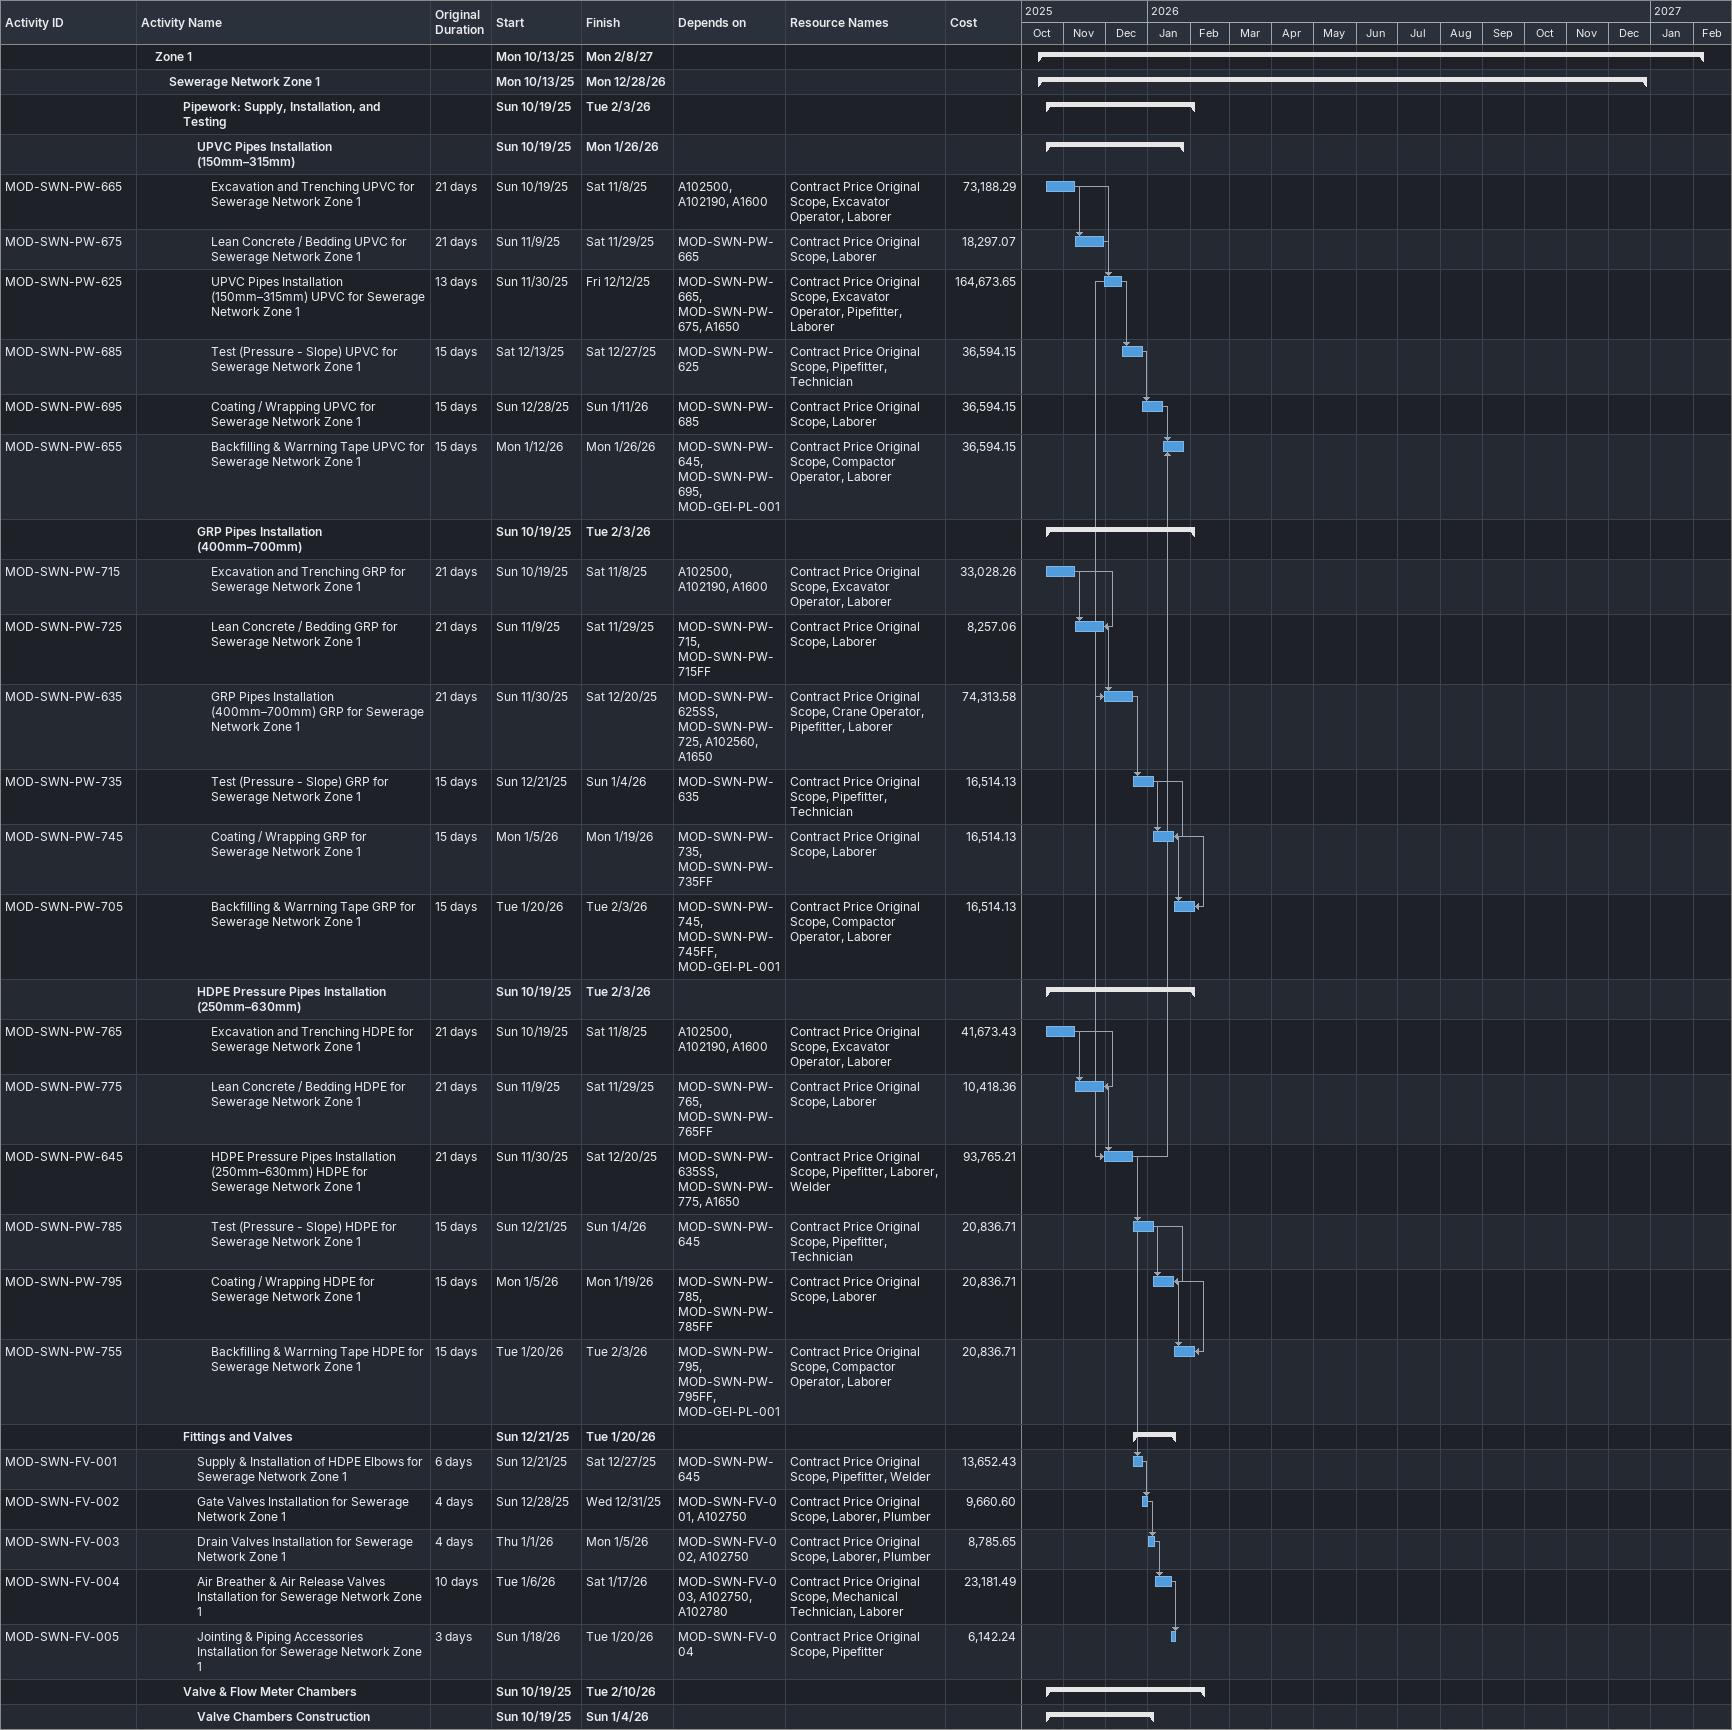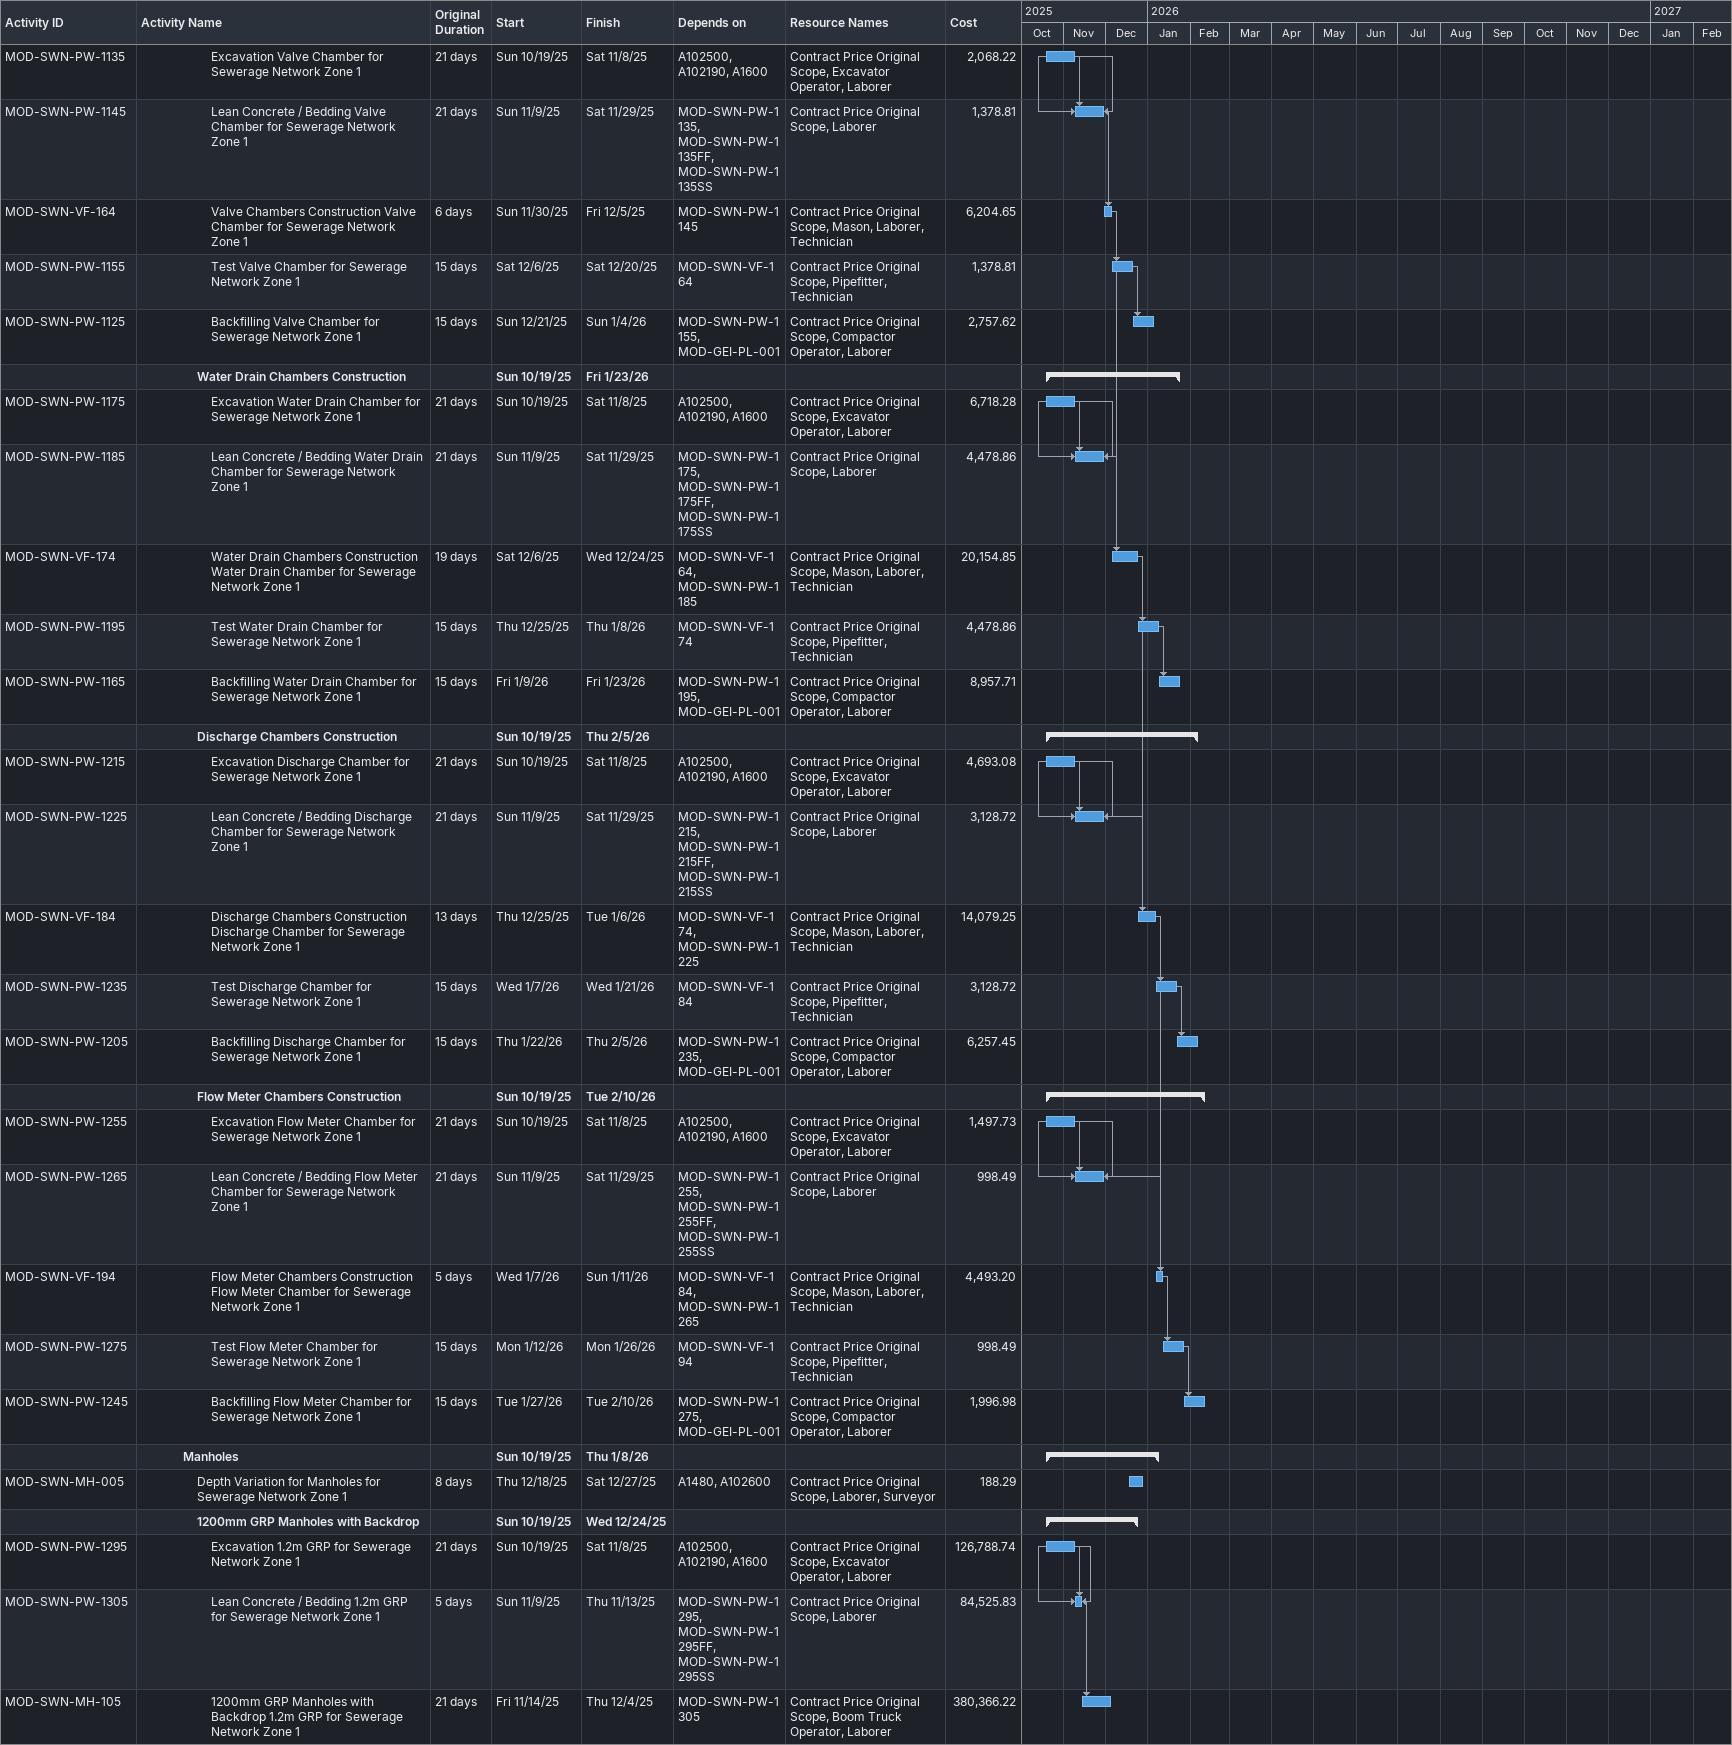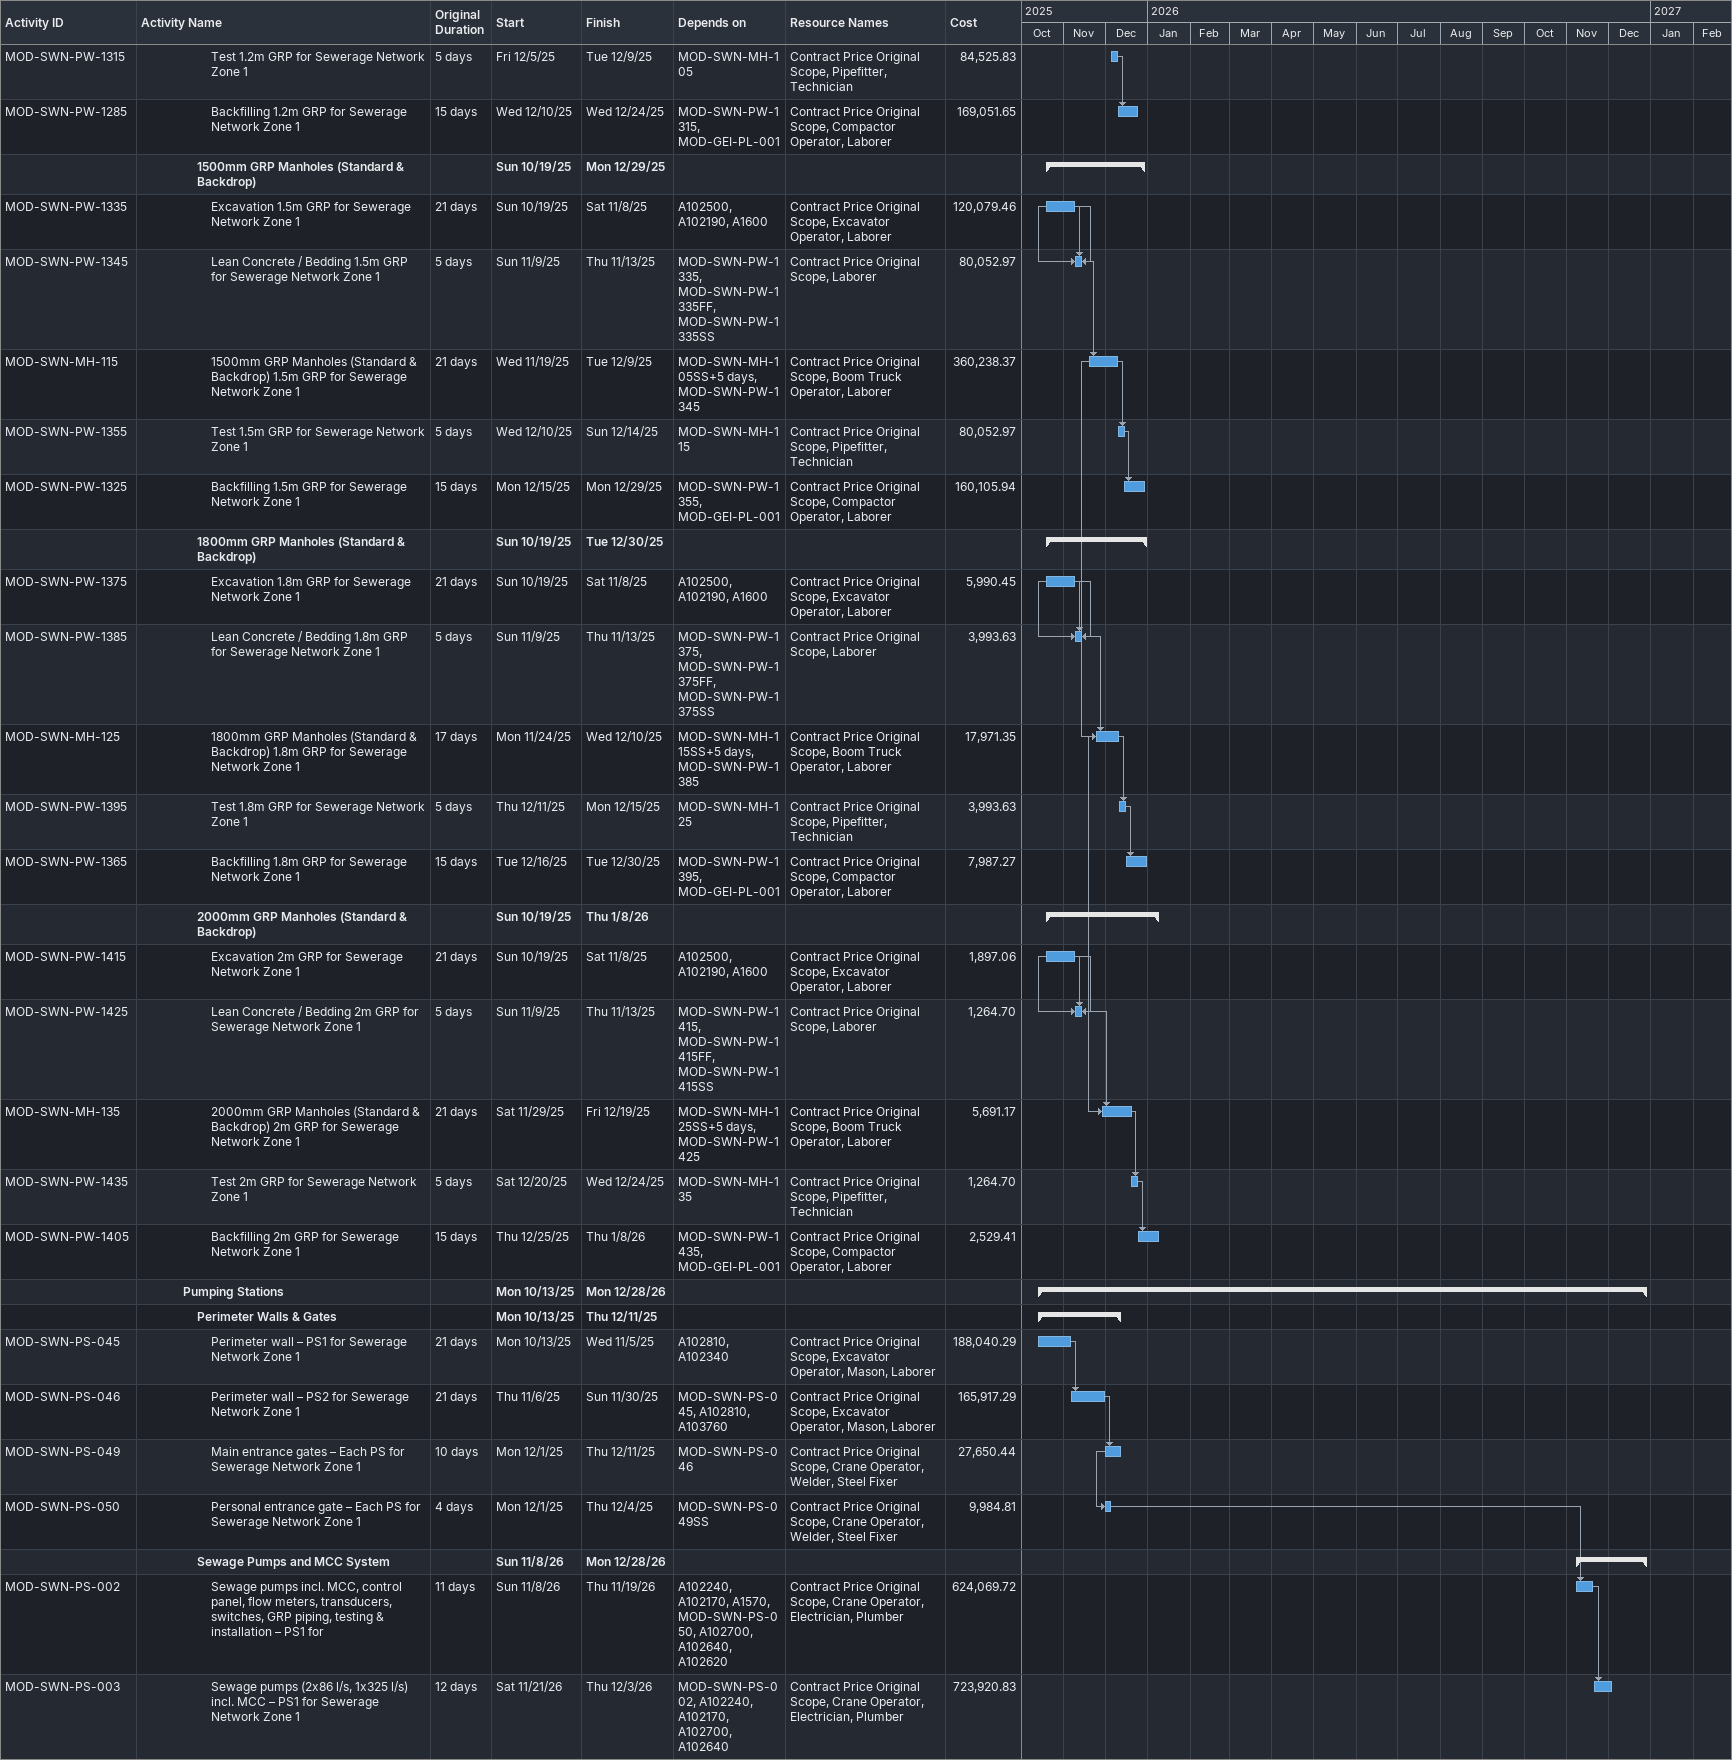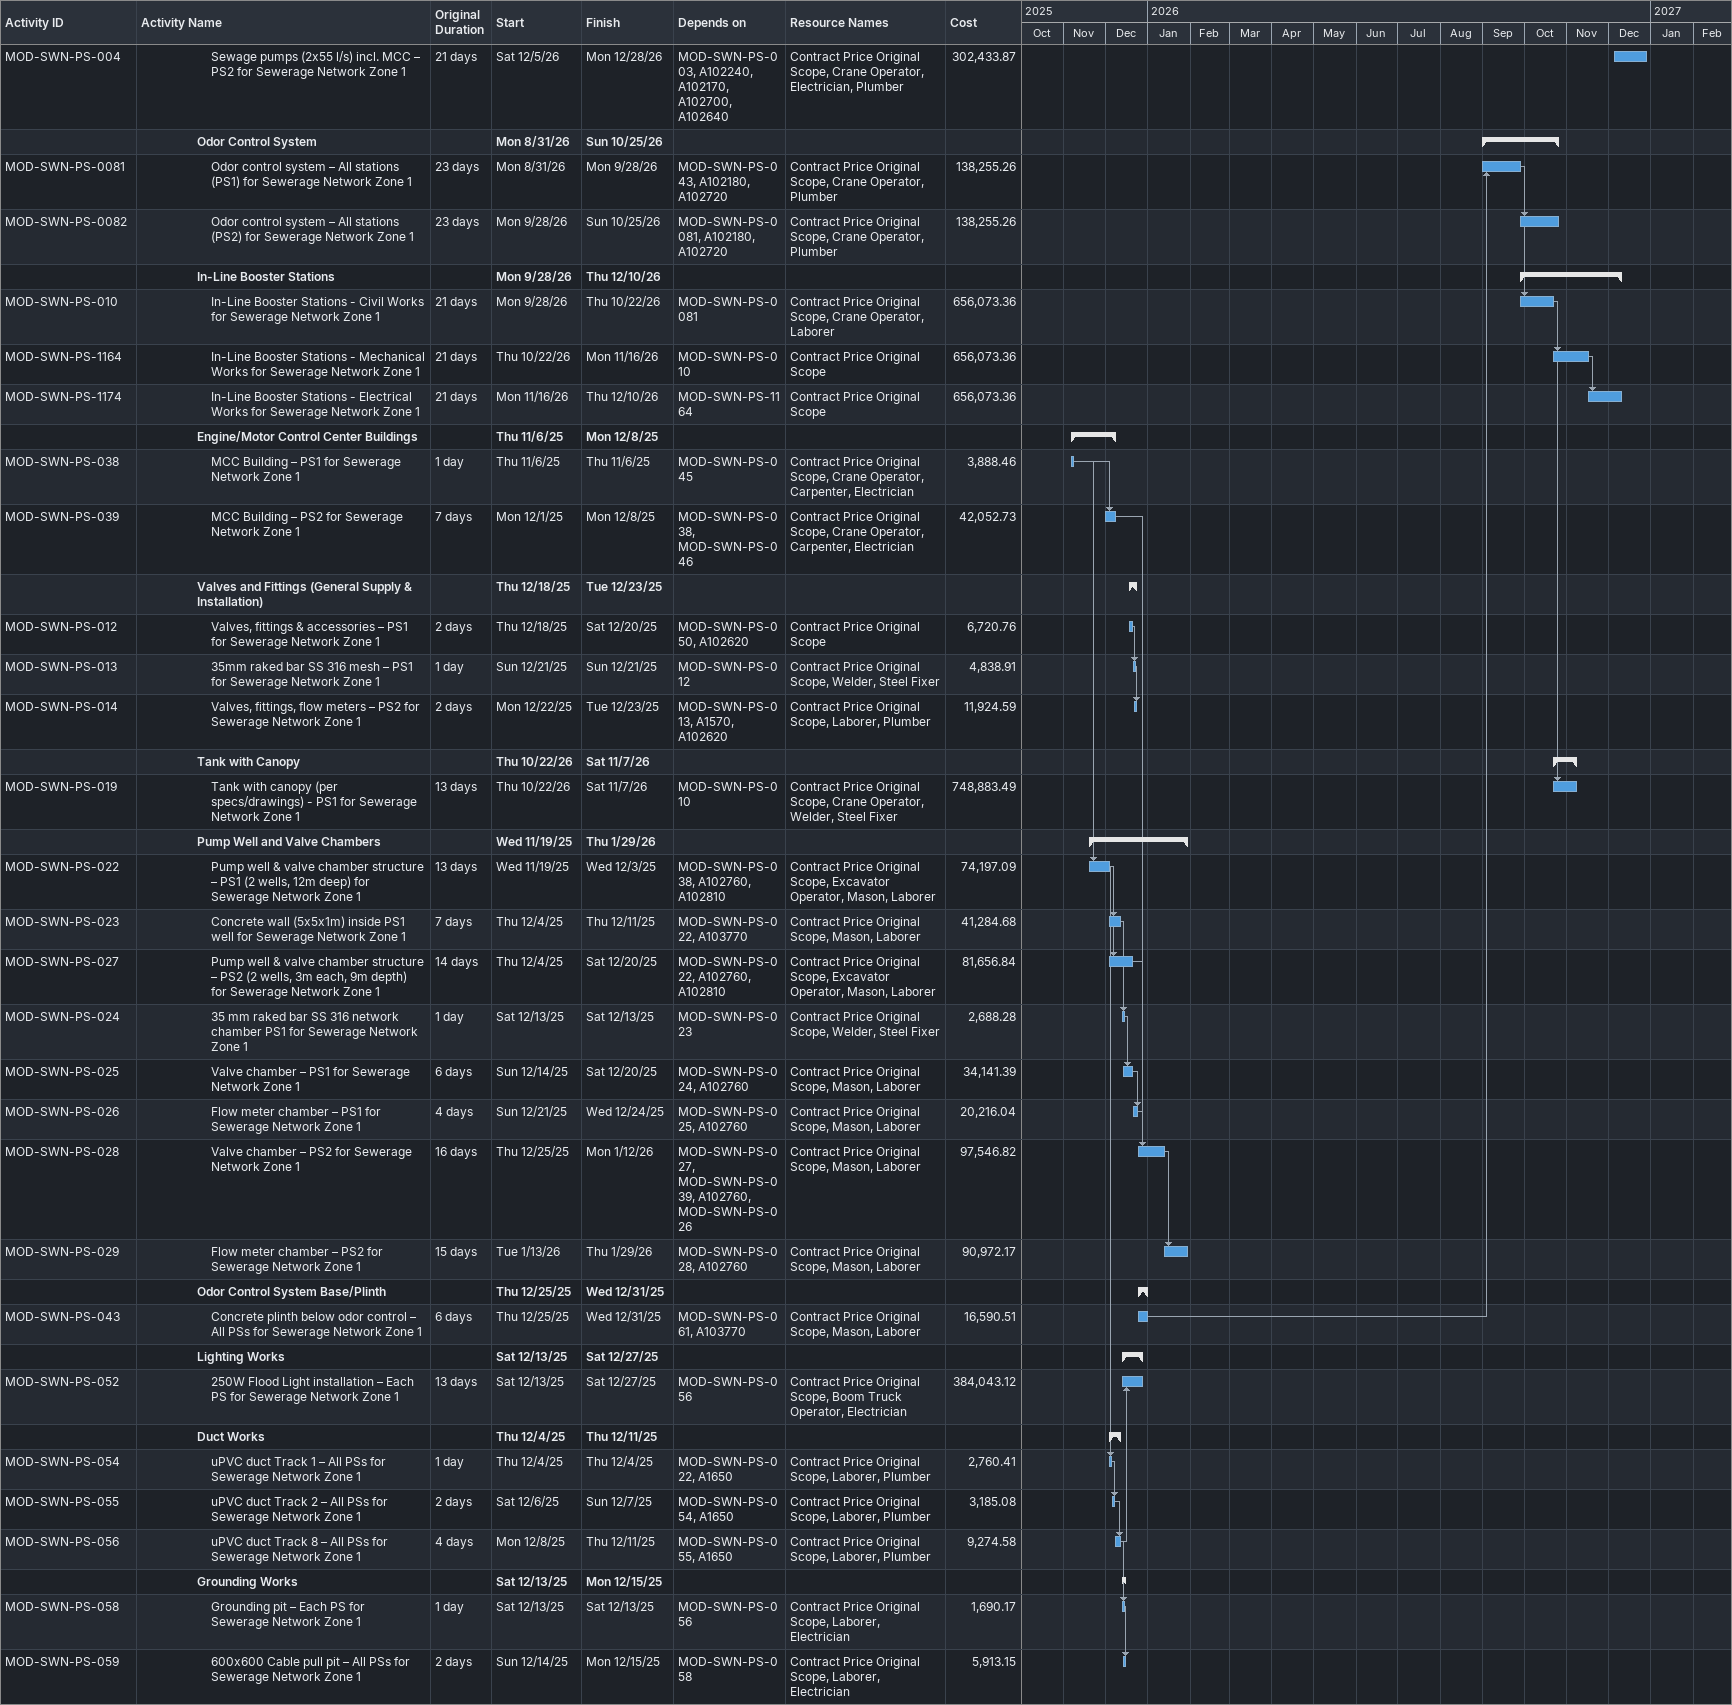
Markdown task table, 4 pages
| ID | Level | Task | Original duration | Start | Finish | Predecessors | Resources | Cost |
|---|---|---|---|---|---|---|---|---|
|  | 2 | **Zone 1** |  | 2025-10-13 | 2027-02-08 |  |  |  |
|  | 3 | **Sewerage Network Zone 1** |  | 2025-10-13 | 2026-12-28 |  |  |  |
|  | 4 | **Pipework: Supply, Installation, and Testing** |  | 2025-10-19 | 2026-02-03 |  |  |  |
|  | 5 | **UPVC Pipes Installation (150mm–315mm)** |  | 2025-10-19 | 2026-01-26 |  |  |  |
| MOD-SWN-PW-665 | 6 | Excavation and Trenching UPVC for Sewerage Network Zone 1 | 21d | 2025-10-19 | 2025-11-08 | A102500, A102190, A1600 | Contract Price Original Scope, Excavator Operator, Laborer | 73188.29 |
| MOD-SWN-PW-675 | 6 | Lean Concrete / Bedding UPVC for Sewerage Network Zone 1 | 21d | 2025-11-09 | 2025-11-29 | MOD-SWN-PW-665 | Contract Price Original Scope, Laborer | 18297.07 |
| MOD-SWN-PW-625 | 6 | UPVC Pipes Installation (150mm–315mm) UPVC for Sewerage Network Zone 1 | 13d | 2025-11-30 | 2025-12-12 | MOD-SWN-PW-665, MOD-SWN-PW-675, A1650 | Contract Price Original Scope, Excavator Operator, Pipefitter, Laborer | 164673.65 |
| MOD-SWN-PW-685 | 6 | Test (Pressure - Slope) UPVC for Sewerage Network Zone 1 | 15d | 2025-12-13 | 2025-12-27 | MOD-SWN-PW-625 | Contract Price Original Scope, Pipefitter, Technician | 36594.15 |
| MOD-SWN-PW-695 | 6 | Coating / Wrapping UPVC for Sewerage Network Zone 1 | 15d | 2025-12-28 | 2026-01-11 | MOD-SWN-PW-685 | Contract Price Original Scope, Laborer | 36594.15 |
| MOD-SWN-PW-655 | 6 | Backfilling & Warrning Tape UPVC for Sewerage Network Zone 1 | 15d | 2026-01-12 | 2026-01-26 | MOD-SWN-PW-645, MOD-SWN-PW-695, MOD-GEI-PL-001 | Contract Price Original Scope, Compactor Operator, Laborer | 36594.15 |
|  | 5 | **GRP Pipes Installation (400mm–700mm)** |  | 2025-10-19 | 2026-02-03 |  |  |  |
| MOD-SWN-PW-715 | 6 | Excavation and Trenching GRP for Sewerage Network Zone 1 | 21d | 2025-10-19 | 2025-11-08 | A102500, A102190, A1600 | Contract Price Original Scope, Excavator Operator, Laborer | 33028.26 |
| MOD-SWN-PW-725 | 6 | Lean Concrete / Bedding GRP for Sewerage Network Zone 1 | 21d | 2025-11-09 | 2025-11-29 | MOD-SWN-PW-715, MOD-SWN-PW-715FF | Contract Price Original Scope, Laborer | 8257.06 |
| MOD-SWN-PW-635 | 6 | GRP Pipes Installation (400mm–700mm) GRP for Sewerage Network Zone 1 | 21d | 2025-11-30 | 2025-12-20 | MOD-SWN-PW-625SS, MOD-SWN-PW-725, A102560, A1650 | Contract Price Original Scope, Crane Operator, Pipefitter, Laborer | 74313.58 |
| MOD-SWN-PW-735 | 6 | Test (Pressure - Slope) GRP for Sewerage Network Zone 1 | 15d | 2025-12-21 | 2026-01-04 | MOD-SWN-PW-635 | Contract Price Original Scope, Pipefitter, Technician | 16514.13 |
| MOD-SWN-PW-745 | 6 | Coating / Wrapping GRP for Sewerage Network Zone 1 | 15d | 2026-01-05 | 2026-01-19 | MOD-SWN-PW-735, MOD-SWN-PW-735FF | Contract Price Original Scope, Laborer | 16514.13 |
| MOD-SWN-PW-705 | 6 | Backfilling & Warrning Tape GRP for Sewerage Network Zone 1 | 15d | 2026-01-20 | 2026-02-03 | MOD-SWN-PW-745, MOD-SWN-PW-745FF, MOD-GEI-PL-001 | Contract Price Original Scope, Compactor Operator, Laborer | 16514.13 |
|  | 5 | **HDPE Pressure Pipes Installation (250mm–630mm)** |  | 2025-10-19 | 2026-02-03 |  |  |  |
| MOD-SWN-PW-765 | 6 | Excavation and Trenching HDPE for Sewerage Network Zone 1 | 21d | 2025-10-19 | 2025-11-08 | A102500, A102190, A1600 | Contract Price Original Scope, Excavator Operator, Laborer | 41673.43 |
| MOD-SWN-PW-775 | 6 | Lean Concrete / Bedding HDPE for Sewerage Network Zone 1 | 21d | 2025-11-09 | 2025-11-29 | MOD-SWN-PW-765, MOD-SWN-PW-765FF | Contract Price Original Scope, Laborer | 10418.36 |
| MOD-SWN-PW-645 | 6 | HDPE Pressure Pipes Installation (250mm–630mm) HDPE for Sewerage Network Zone 1 | 21d | 2025-11-30 | 2025-12-20 | MOD-SWN-PW-635SS, MOD-SWN-PW-775, A1650 | Contract Price Original Scope, Pipefitter, Laborer, Welder | 93765.21 |
| MOD-SWN-PW-785 | 6 | Test (Pressure - Slope) HDPE for Sewerage Network Zone 1 | 15d | 2025-12-21 | 2026-01-04 | MOD-SWN-PW-645 | Contract Price Original Scope, Pipefitter, Technician | 20836.71 |
| MOD-SWN-PW-795 | 6 | Coating / Wrapping HDPE for Sewerage Network Zone 1 | 15d | 2026-01-05 | 2026-01-19 | MOD-SWN-PW-785, MOD-SWN-PW-785FF | Contract Price Original Scope, Laborer | 20836.71 |
| MOD-SWN-PW-755 | 6 | Backfilling & Warrning Tape HDPE for Sewerage Network Zone 1 | 15d | 2026-01-20 | 2026-02-03 | MOD-SWN-PW-795, MOD-SWN-PW-795FF, MOD-GEI-PL-001 | Contract Price Original Scope, Compactor Operator, Laborer | 20836.71 |
|  | 4 | **Fittings and Valves** |  | 2025-12-21 | 2026-01-20 |  |  |  |
| MOD-SWN-FV-001 | 5 | Supply & Installation of HDPE Elbows for Sewerage Network Zone 1 | 6d | 2025-12-21 | 2025-12-27 | MOD-SWN-PW-645 | Contract Price Original Scope, Pipefitter, Welder | 13652.43 |
| MOD-SWN-FV-002 | 5 | Gate Valves Installation for Sewerage Network Zone 1 | 4d | 2025-12-28 | 2025-12-31 | MOD-SWN-FV-001, A102750 | Contract Price Original Scope, Laborer, Plumber | 9660.60 |
| MOD-SWN-FV-003 | 5 | Drain Valves Installation for Sewerage Network Zone 1 | 4d | 2026-01-01 | 2026-01-05 | MOD-SWN-FV-002, A102750 | Contract Price Original Scope, Laborer, Plumber | 8785.65 |
| MOD-SWN-FV-004 | 5 | Air Breather & Air Release Valves Installation for Sewerage Network Zone 1 | 10d | 2026-01-06 | 2026-01-17 | MOD-SWN-FV-003, A102750, A102780 | Contract Price Original Scope, Mechanical Technician, Laborer | 23181.49 |
| MOD-SWN-FV-005 | 5 | Jointing & Piping Accessories Installation for Sewerage Network Zone 1 | 3d | 2026-01-18 | 2026-01-20 | MOD-SWN-FV-004 | Contract Price Original Scope, Pipefitter | 6142.24 |
|  | 4 | **Valve & Flow Meter Chambers** |  | 2025-10-19 | 2026-02-10 |  |  |  |
|  | 5 | **Valve Chambers Construction** |  | 2025-10-19 | 2026-01-04 |  |  |  |
| MOD-SWN-PW-1135 | 6 | Excavation Valve Chamber for Sewerage Network Zone 1 | 21d | 2025-10-19 | 2025-11-08 | A102500, A102190, A1600 | Contract Price Original Scope, Excavator Operator, Laborer | 2068.22 |
| MOD-SWN-PW-1145 | 6 | Lean Concrete / Bedding Valve Chamber for Sewerage Network Zone 1 | 21d | 2025-11-09 | 2025-11-29 | MOD-SWN-PW-1135, MOD-SWN-PW-1135FF, MOD-SWN-PW-1135SS | Contract Price Original Scope, Laborer | 1378.81 |
| MOD-SWN-VF-164 | 6 | Valve Chambers Construction Valve Chamber for Sewerage Network Zone 1 | 6d | 2025-11-30 | 2025-12-05 | MOD-SWN-PW-1145 | Contract Price Original Scope, Mason, Laborer, Technician | 6204.65 |
| MOD-SWN-PW-1155 | 6 | Test Valve Chamber for Sewerage Network Zone 1 | 15d | 2025-12-06 | 2025-12-20 | MOD-SWN-VF-164 | Contract Price Original Scope, Pipefitter, Technician | 1378.81 |
| MOD-SWN-PW-1125 | 6 | Backfilling Valve Chamber for Sewerage Network Zone 1 | 15d | 2025-12-21 | 2026-01-04 | MOD-SWN-PW-1155, MOD-GEI-PL-001 | Contract Price Original Scope, Compactor Operator, Laborer | 2757.62 |
|  | 5 | **Water Drain Chambers Construction** |  | 2025-10-19 | 2026-01-23 |  |  |  |
| MOD-SWN-PW-1175 | 6 | Excavation Water Drain Chamber for Sewerage Network Zone 1 | 21d | 2025-10-19 | 2025-11-08 | A102500, A102190, A1600 | Contract Price Original Scope, Excavator Operator, Laborer | 6718.28 |
| MOD-SWN-PW-1185 | 6 | Lean Concrete / Bedding Water Drain Chamber for Sewerage Network Zone 1 | 21d | 2025-11-09 | 2025-11-29 | MOD-SWN-PW-1175, MOD-SWN-PW-1175FF, MOD-SWN-PW-1175SS | Contract Price Original Scope, Laborer | 4478.86 |
| MOD-SWN-VF-174 | 6 | Water Drain Chambers Construction Water Drain Chamber for Sewerage Network Zone 1 | 19d | 2025-12-06 | 2025-12-24 | MOD-SWN-VF-164, MOD-SWN-PW-1185 | Contract Price Original Scope, Mason, Laborer, Technician | 20154.85 |
| MOD-SWN-PW-1195 | 6 | Test Water Drain Chamber for Sewerage Network Zone 1 | 15d | 2025-12-25 | 2026-01-08 | MOD-SWN-VF-174 | Contract Price Original Scope, Pipefitter, Technician | 4478.86 |
| MOD-SWN-PW-1165 | 6 | Backfilling Water Drain Chamber for Sewerage Network Zone 1 | 15d | 2026-01-09 | 2026-01-23 | MOD-SWN-PW-1195, MOD-GEI-PL-001 | Contract Price Original Scope, Compactor Operator, Laborer | 8957.71 |
|  | 5 | **Discharge Chambers Construction** |  | 2025-10-19 | 2026-02-05 |  |  |  |
| MOD-SWN-PW-1215 | 6 | Excavation Discharge Chamber for Sewerage Network Zone 1 | 21d | 2025-10-19 | 2025-11-08 | A102500, A102190, A1600 | Contract Price Original Scope, Excavator Operator, Laborer | 4693.08 |
| MOD-SWN-PW-1225 | 6 | Lean Concrete / Bedding Discharge Chamber for Sewerage Network Zone 1 | 21d | 2025-11-09 | 2025-11-29 | MOD-SWN-PW-1215, MOD-SWN-PW-1215FF, MOD-SWN-PW-1215SS | Contract Price Original Scope, Laborer | 3128.72 |
| MOD-SWN-VF-184 | 6 | Discharge Chambers Construction Discharge Chamber for Sewerage Network Zone 1 | 13d | 2025-12-25 | 2026-01-06 | MOD-SWN-VF-174, MOD-SWN-PW-1225 | Contract Price Original Scope, Mason, Laborer, Technician | 14079.25 |
| MOD-SWN-PW-1235 | 6 | Test Discharge Chamber for Sewerage Network Zone 1 | 15d | 2026-01-07 | 2026-01-21 | MOD-SWN-VF-184 | Contract Price Original Scope, Pipefitter, Technician | 3128.72 |
| MOD-SWN-PW-1205 | 6 | Backfilling Discharge Chamber for Sewerage Network Zone 1 | 15d | 2026-01-22 | 2026-02-05 | MOD-SWN-PW-1235, MOD-GEI-PL-001 | Contract Price Original Scope, Compactor Operator, Laborer | 6257.45 |
|  | 5 | **Flow Meter Chambers Construction** |  | 2025-10-19 | 2026-02-10 |  |  |  |
| MOD-SWN-PW-1255 | 6 | Excavation Flow Meter Chamber for Sewerage Network Zone 1 | 21d | 2025-10-19 | 2025-11-08 | A102500, A102190, A1600 | Contract Price Original Scope, Excavator Operator, Laborer | 1497.73 |
| MOD-SWN-PW-1265 | 6 | Lean Concrete / Bedding Flow Meter Chamber for Sewerage Network Zone 1 | 21d | 2025-11-09 | 2025-11-29 | MOD-SWN-PW-1255, MOD-SWN-PW-1255FF, MOD-SWN-PW-1255SS | Contract Price Original Scope, Laborer | 998.49 |
| MOD-SWN-VF-194 | 6 | Flow Meter Chambers Construction Flow Meter Chamber for Sewerage Network Zone 1 | 5d | 2026-01-07 | 2026-01-11 | MOD-SWN-VF-184, MOD-SWN-PW-1265 | Contract Price Original Scope, Mason, Laborer, Technician | 4493.20 |
| MOD-SWN-PW-1275 | 6 | Test Flow Meter Chamber for Sewerage Network Zone 1 | 15d | 2026-01-12 | 2026-01-26 | MOD-SWN-VF-194 | Contract Price Original Scope, Pipefitter, Technician | 998.49 |
| MOD-SWN-PW-1245 | 6 | Backfilling Flow Meter Chamber for Sewerage Network Zone 1 | 15d | 2026-01-27 | 2026-02-10 | MOD-SWN-PW-1275, MOD-GEI-PL-001 | Contract Price Original Scope, Compactor Operator, Laborer | 1996.98 |
|  | 4 | **Manholes** |  | 2025-10-19 | 2026-01-08 |  |  |  |
| MOD-SWN-MH-005 | 5 | Depth Variation for Manholes for Sewerage Network Zone 1 | 8d | 2025-12-18 | 2025-12-27 | A1480, A102600 | Contract Price Original Scope, Laborer, Surveyor | 188.29 |
|  | 5 | **1200mm GRP Manholes with Backdrop** |  | 2025-10-19 | 2025-12-24 |  |  |  |
| MOD-SWN-PW-1295 | 6 | Excavation 1.2m GRP for Sewerage Network Zone 1 | 21d | 2025-10-19 | 2025-11-08 | A102500, A102190, A1600 | Contract Price Original Scope, Excavator Operator, Laborer | 126788.74 |
| MOD-SWN-PW-1305 | 6 | Lean Concrete / Bedding 1.2m GRP for Sewerage Network Zone 1 | 5d | 2025-11-09 | 2025-11-13 | MOD-SWN-PW-1295, MOD-SWN-PW-1295FF, MOD-SWN-PW-1295SS | Contract Price Original Scope, Laborer | 84525.83 |
| MOD-SWN-MH-105 | 6 | 1200mm GRP Manholes with Backdrop 1.2m GRP for Sewerage Network Zone 1 | 21d | 2025-11-14 | 2025-12-04 | MOD-SWN-PW-1305 | Contract Price Original Scope, Boom Truck Operator, Laborer | 380366.22 |
| MOD-SWN-PW-1315 | 6 | Test 1.2m GRP for Sewerage Network Zone 1 | 5d | 2025-12-05 | 2025-12-09 | MOD-SWN-MH-105 | Contract Price Original Scope, Pipefitter, Technician | 84525.83 |
| MOD-SWN-PW-1285 | 6 | Backfilling 1.2m GRP for Sewerage Network Zone 1 | 15d | 2025-12-10 | 2025-12-24 | MOD-SWN-PW-1315, MOD-GEI-PL-001 | Contract Price Original Scope, Compactor Operator, Laborer | 169051.65 |
|  | 5 | **1500mm GRP Manholes (Standard & Backdrop)** |  | 2025-10-19 | 2025-12-29 |  |  |  |
| MOD-SWN-PW-1335 | 6 | Excavation 1.5m GRP for Sewerage Network Zone 1 | 21d | 2025-10-19 | 2025-11-08 | A102500, A102190, A1600 | Contract Price Original Scope, Excavator Operator, Laborer | 120079.46 |
| MOD-SWN-PW-1345 | 6 | Lean Concrete / Bedding 1.5m GRP for Sewerage Network Zone 1 | 5d | 2025-11-09 | 2025-11-13 | MOD-SWN-PW-1335, MOD-SWN-PW-1335FF, MOD-SWN-PW-1335SS | Contract Price Original Scope, Laborer | 80052.97 |
| MOD-SWN-MH-115 | 6 | 1500mm GRP Manholes (Standard & Backdrop) 1.5m GRP for Sewerage Network Zone 1 | 21d | 2025-11-19 | 2025-12-09 | MOD-SWN-MH-105SS+5d, MOD-SWN-PW-1345 | Contract Price Original Scope, Boom Truck Operator, Laborer | 360238.37 |
| MOD-SWN-PW-1355 | 6 | Test 1.5m GRP for Sewerage Network Zone 1 | 5d | 2025-12-10 | 2025-12-14 | MOD-SWN-MH-115 | Contract Price Original Scope, Pipefitter, Technician | 80052.97 |
| MOD-SWN-PW-1325 | 6 | Backfilling 1.5m GRP for Sewerage Network Zone 1 | 15d | 2025-12-15 | 2025-12-29 | MOD-SWN-PW-1355, MOD-GEI-PL-001 | Contract Price Original Scope, Compactor Operator, Laborer | 160105.94 |
|  | 5 | **1800mm GRP Manholes (Standard & Backdrop)** |  | 2025-10-19 | 2025-12-30 |  |  |  |
| MOD-SWN-PW-1375 | 6 | Excavation 1.8m GRP for Sewerage Network Zone 1 | 21d | 2025-10-19 | 2025-11-08 | A102500, A102190, A1600 | Contract Price Original Scope, Excavator Operator, Laborer | 5990.45 |
| MOD-SWN-PW-1385 | 6 | Lean Concrete / Bedding 1.8m GRP for Sewerage Network Zone 1 | 5d | 2025-11-09 | 2025-11-13 | MOD-SWN-PW-1375, MOD-SWN-PW-1375FF, MOD-SWN-PW-1375SS | Contract Price Original Scope, Laborer | 3993.63 |
| MOD-SWN-MH-125 | 6 | 1800mm GRP Manholes (Standard & Backdrop) 1.8m GRP for Sewerage Network Zone 1 | 17d | 2025-11-24 | 2025-12-10 | MOD-SWN-MH-115SS+5d, MOD-SWN-PW-1385 | Contract Price Original Scope, Boom Truck Operator, Laborer | 17971.35 |
| MOD-SWN-PW-1395 | 6 | Test 1.8m GRP for Sewerage Network Zone 1 | 5d | 2025-12-11 | 2025-12-15 | MOD-SWN-MH-125 | Contract Price Original Scope, Pipefitter, Technician | 3993.63 |
| MOD-SWN-PW-1365 | 6 | Backfilling 1.8m GRP for Sewerage Network Zone 1 | 15d | 2025-12-16 | 2025-12-30 | MOD-SWN-PW-1395, MOD-GEI-PL-001 | Contract Price Original Scope, Compactor Operator, Laborer | 7987.27 |
|  | 5 | **2000mm GRP Manholes (Standard & Backdrop)** |  | 2025-10-19 | 2026-01-08 |  |  |  |
| MOD-SWN-PW-1415 | 6 | Excavation 2m GRP for Sewerage Network Zone 1 | 21d | 2025-10-19 | 2025-11-08 | A102500, A102190, A1600 | Contract Price Original Scope, Excavator Operator, Laborer | 1897.06 |
| MOD-SWN-PW-1425 | 6 | Lean Concrete / Bedding 2m GRP for Sewerage Network Zone 1 | 5d | 2025-11-09 | 2025-11-13 | MOD-SWN-PW-1415, MOD-SWN-PW-1415FF, MOD-SWN-PW-1415SS | Contract Price Original Scope, Laborer | 1264.70 |
| MOD-SWN-MH-135 | 6 | 2000mm GRP Manholes (Standard & Backdrop) 2m GRP for Sewerage Network Zone 1 | 21d | 2025-11-29 | 2025-12-19 | MOD-SWN-MH-125SS+5d, MOD-SWN-PW-1425 | Contract Price Original Scope, Boom Truck Operator, Laborer | 5691.17 |
| MOD-SWN-PW-1435 | 6 | Test 2m GRP for Sewerage Network Zone 1 | 5d | 2025-12-20 | 2025-12-24 | MOD-SWN-MH-135 | Contract Price Original Scope, Pipefitter, Technician | 1264.70 |
| MOD-SWN-PW-1405 | 6 | Backfilling 2m GRP for Sewerage Network Zone 1 | 15d | 2025-12-25 | 2026-01-08 | MOD-SWN-PW-1435, MOD-GEI-PL-001 | Contract Price Original Scope, Compactor Operator, Laborer | 2529.41 |
|  | 4 | **Pumping Stations** |  | 2025-10-13 | 2026-12-28 |  |  |  |
|  | 5 | **Perimeter Walls & Gates** |  | 2025-10-13 | 2025-12-11 |  |  |  |
| MOD-SWN-PS-045 | 6 | Perimeter wall – PS1 for Sewerage Network Zone 1 | 21d | 2025-10-13 | 2025-11-05 | A102810, A102340 | Contract Price Original Scope, Excavator Operator, Mason, Laborer | 188040.29 |
| MOD-SWN-PS-046 | 6 | Perimeter wall – PS2 for Sewerage Network Zone 1 | 21d | 2025-11-06 | 2025-11-30 | MOD-SWN-PS-045, A102810, A103760 | Contract Price Original Scope, Excavator Operator, Mason, Laborer | 165917.29 |
| MOD-SWN-PS-049 | 6 | Main entrance gates – Each PS for Sewerage Network Zone 1 | 10d | 2025-12-01 | 2025-12-11 | MOD-SWN-PS-046 | Contract Price Original Scope, Crane Operator, Welder, Steel Fixer | 27650.44 |
| MOD-SWN-PS-050 | 6 | Personal entrance gate – Each PS for Sewerage Network Zone 1 | 4d | 2025-12-01 | 2025-12-04 | MOD-SWN-PS-049SS | Contract Price Original Scope, Crane Operator, Welder, Steel Fixer | 9984.81 |
|  | 5 | **Sewage Pumps and MCC System** |  | 2026-11-08 | 2026-12-28 |  |  |  |
| MOD-SWN-PS-002 | 6 | Sewage pumps incl. MCC, control panel, flow meters, transducers, switches, GRP piping, testing & installation – PS1 for | 11d | 2026-11-08 | 2026-11-19 | A102240, A102170, A1570, MOD-SWN-PS-050, A102700, A102640, A102620 | Contract Price Original Scope, Crane Operator, Electrician, Plumber | 624069.72 |
| MOD-SWN-PS-003 | 6 | Sewage pumps (2x86 l/s, 1x325 l/s) incl. MCC – PS1 for Sewerage Network Zone 1 | 12d | 2026-11-21 | 2026-12-03 | MOD-SWN-PS-002, A102240, A102170, A102700, A102640 | Contract Price Original Scope, Crane Operator, Electrician, Plumber | 723920.83 |
| MOD-SWN-PS-004 | 6 | Sewage pumps (2x55 l/s) incl. MCC – PS2 for Sewerage Network Zone 1 | 21d | 2026-12-05 | 2026-12-28 | MOD-SWN-PS-003, A102240, A102170, A102700, A102640 | Contract Price Original Scope, Crane Operator, Electrician, Plumber | 302433.87 |
|  | 5 | **Odor Control System** |  | 2026-08-31 | 2026-10-25 |  |  |  |
| MOD-SWN-PS-0081 | 6 | Odor control system – All stations (PS1) for Sewerage Network Zone 1 | 23d | 2026-08-31 | 2026-09-28 | MOD-SWN-PS-043, A102180, A102720 | Contract Price Original Scope, Crane Operator, Plumber | 138255.26 |
| MOD-SWN-PS-0082 | 6 | Odor control system – All stations (PS2) for Sewerage Network Zone 1 | 23d | 2026-09-28 | 2026-10-25 | MOD-SWN-PS-0081, A102180, A102720 | Contract Price Original Scope, Crane Operator, Plumber | 138255.26 |
|  | 5 | **In-Line Booster Stations** |  | 2026-09-28 | 2026-12-10 |  |  |  |
| MOD-SWN-PS-010 | 6 | In-Line Booster Stations - Civil Works for Sewerage Network Zone 1 | 21d | 2026-09-28 | 2026-10-22 | MOD-SWN-PS-0081 | Contract Price Original Scope, Crane Operator, Laborer | 656073.36 |
| MOD-SWN-PS-1164 | 6 | In-Line Booster Stations - Mechanical Works for Sewerage Network Zone 1 | 21d | 2026-10-22 | 2026-11-16 | MOD-SWN-PS-010 | Contract Price Original Scope | 656073.36 |
| MOD-SWN-PS-1174 | 6 | In-Line Booster Stations - Electrical Works for Sewerage Network Zone 1 | 21d | 2026-11-16 | 2026-12-10 | MOD-SWN-PS-1164 | Contract Price Original Scope | 656073.36 |
|  | 5 | **Engine/Motor Control Center Buildings** |  | 2025-11-06 | 2025-12-08 |  |  |  |
| MOD-SWN-PS-038 | 6 | MCC Building – PS1 for Sewerage Network Zone 1 | 1d | 2025-11-06 | 2025-11-06 | MOD-SWN-PS-045 | Contract Price Original Scope, Crane Operator, Carpenter, Electrician | 3888.46 |
| MOD-SWN-PS-039 | 6 | MCC Building – PS2 for Sewerage Network Zone 1 | 7d | 2025-12-01 | 2025-12-08 | MOD-SWN-PS-038, MOD-SWN-PS-046 | Contract Price Original Scope, Crane Operator, Carpenter, Electrician | 42052.73 |
|  | 5 | **Valves and Fittings (General Supply & Installation)** |  | 2025-12-18 | 2025-12-23 |  |  |  |
| MOD-SWN-PS-012 | 6 | Valves, fittings & accessories – PS1 for Sewerage Network Zone 1 | 2d | 2025-12-18 | 2025-12-20 | MOD-SWN-PS-050, A102620 | Contract Price Original Scope | 6720.76 |
| MOD-SWN-PS-013 | 6 | 35mm raked bar SS 316 mesh – PS1 for Sewerage Network Zone 1 | 1d | 2025-12-21 | 2025-12-21 | MOD-SWN-PS-012 | Contract Price Original Scope, Welder, Steel Fixer | 4838.91 |
| MOD-SWN-PS-014 | 6 | Valves, fittings, flow meters – PS2 for Sewerage Network Zone 1 | 2d | 2025-12-22 | 2025-12-23 | MOD-SWN-PS-013, A1570, A102620 | Contract Price Original Scope, Laborer, Plumber | 11924.59 |
|  | 5 | **Tank with Canopy** |  | 2026-10-22 | 2026-11-07 |  |  |  |
| MOD-SWN-PS-019 | 6 | Tank with canopy (per specs/drawings) - PS1 for Sewerage Network Zone 1 | 13d | 2026-10-22 | 2026-11-07 | MOD-SWN-PS-010 | Contract Price Original Scope, Crane Operator, Welder, Steel Fixer | 748883.49 |
|  | 5 | **Pump Well and Valve Chambers** |  | 2025-11-19 | 2026-01-29 |  |  |  |
| MOD-SWN-PS-022 | 6 | Pump well & valve chamber structure – PS1 (2 wells, 12m deep) for Sewerage Network Zone 1 | 13d | 2025-11-19 | 2025-12-03 | MOD-SWN-PS-038, A102760, A102810 | Contract Price Original Scope, Excavator Operator, Mason, Laborer | 74197.09 |
| MOD-SWN-PS-023 | 6 | Concrete wall (5x5x1m) inside PS1 well for Sewerage Network Zone 1 | 7d | 2025-12-04 | 2025-12-11 | MOD-SWN-PS-022, A103770 | Contract Price Original Scope, Mason, Laborer | 41284.68 |
| MOD-SWN-PS-027 | 6 | Pump well & valve chamber structure – PS2 (2 wells, 3m each, 9m depth) for Sewerage Network Zone 1 | 14d | 2025-12-04 | 2025-12-20 | MOD-SWN-PS-022, A102760, A102810 | Contract Price Original Scope, Excavator Operator, Mason, Laborer | 81656.84 |
| MOD-SWN-PS-024 | 6 | 35 mm raked bar SS 316 network chamber PS1 for Sewerage Network Zone 1 | 1d | 2025-12-13 | 2025-12-13 | MOD-SWN-PS-023 | Contract Price Original Scope, Welder, Steel Fixer | 2688.28 |
| MOD-SWN-PS-025 | 6 | Valve chamber – PS1 for Sewerage Network Zone 1 | 6d | 2025-12-14 | 2025-12-20 | MOD-SWN-PS-024, A102760 | Contract Price Original Scope, Mason, Laborer | 34141.39 |
| MOD-SWN-PS-026 | 6 | Flow meter chamber – PS1 for Sewerage Network Zone 1 | 4d | 2025-12-21 | 2025-12-24 | MOD-SWN-PS-025, A102760 | Contract Price Original Scope, Mason, Laborer | 20216.04 |
| MOD-SWN-PS-028 | 6 | Valve chamber – PS2 for Sewerage Network Zone 1 | 16d | 2025-12-25 | 2026-01-12 | MOD-SWN-PS-027, MOD-SWN-PS-039, A102760, MOD-SWN-PS-026 | Contract Price Original Scope, Mason, Laborer | 97546.82 |
| MOD-SWN-PS-029 | 6 | Flow meter chamber – PS2 for Sewerage Network Zone 1 | 15d | 2026-01-13 | 2026-01-29 | MOD-SWN-PS-028, A102760 | Contract Price Original Scope, Mason, Laborer | 90972.17 |
|  | 5 | **Odor Control System Base/Plinth** |  | 2025-12-25 | 2025-12-31 |  |  |  |
| MOD-SWN-PS-043 | 6 | Concrete plinth below odor control – All PSs for Sewerage Network Zone 1 | 6d | 2025-12-25 | 2025-12-31 | MOD-SWN-PS-061, A103770 | Contract Price Original Scope, Mason, Laborer | 16590.51 |
|  | 5 | **Lighting Works** |  | 2025-12-13 | 2025-12-27 |  |  |  |
| MOD-SWN-PS-052 | 6 | 250W Flood Light installation – Each PS for Sewerage Network Zone 1 | 13d | 2025-12-13 | 2025-12-27 | MOD-SWN-PS-056 | Contract Price Original Scope, Boom Truck Operator, Electrician | 384043.12 |
|  | 5 | **Duct Works** |  | 2025-12-04 | 2025-12-11 |  |  |  |
| MOD-SWN-PS-054 | 6 | uPVC duct Track 1 – All PSs for Sewerage Network Zone 1 | 1d | 2025-12-04 | 2025-12-04 | MOD-SWN-PS-022, A1650 | Contract Price Original Scope, Laborer, Plumber | 2760.41 |
| MOD-SWN-PS-055 | 6 | uPVC duct Track 2 – All PSs for Sewerage Network Zone 1 | 2d | 2025-12-06 | 2025-12-07 | MOD-SWN-PS-054, A1650 | Contract Price Original Scope, Laborer, Plumber | 3185.08 |
| MOD-SWN-PS-056 | 6 | uPVC duct Track 8 – All PSs for Sewerage Network Zone 1 | 4d | 2025-12-08 | 2025-12-11 | MOD-SWN-PS-055, A1650 | Contract Price Original Scope, Laborer, Plumber | 9274.58 |
|  | 5 | **Grounding Works** |  | 2025-12-13 | 2025-12-15 |  |  |  |
| MOD-SWN-PS-058 | 6 | Grounding pit – Each PS for Sewerage Network Zone 1 | 1d | 2025-12-13 | 2025-12-13 | MOD-SWN-PS-056 | Contract Price Original Scope, Laborer, Electrician | 1690.17 |
| MOD-SWN-PS-059 | 6 | 600x600 Cable pull pit – All PSs for Sewerage Network Zone 1 | 2d | 2025-12-14 | 2025-12-15 | MOD-SWN-PS-058 | Contract Price Original Scope, Laborer, Electrician | 5913.15 |
